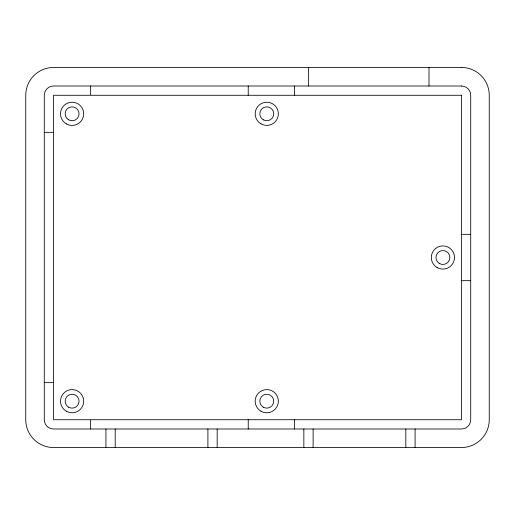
<?xml version="1.0" encoding="UTF-8"?>
<svg xmlns="http://www.w3.org/2000/svg" width="515" height="515" viewBox="0 0 515 515"><rect width="100%" height="100%" fill="white"/><g stroke="black" fill="none" stroke-linecap="round" stroke-linejoin="round"><path stroke-width="0.77" d="M44.29 132.355L52.981 132.355M461.176 234.325L470.71 234.325M461.176 280.675L470.71 280.675M44.29 382.645L52.981 382.645M428.995 67.465L428.995 86.005M415.09 428.995L415.09 447.535M405.82 428.995L405.82 447.535M313.12 428.995L313.12 447.535M308.485 67.465L308.485 86.005M303.85 428.995L303.85 447.535M294.58 86.005L294.58 95.539M294.58 419.461L294.58 428.995M248.23 86.005L248.23 95.539M248.23 419.461L248.23 428.995M217.176 428.995L217.176 447.535M207.905 428.995L207.905 447.535M115.206 428.995L115.206 447.535M105.936 428.995L105.936 447.535M90.64 86.005L90.64 94.696M90.64 420.304L90.64 428.995M461.44 67.465L53.56 67.465A27.81 27.81 0 0 0 25.75 95.275L25.75 419.725A27.81 27.81 0 0 0 53.56 447.535L461.44 447.535A27.81 27.81 0 0 0 489.25 419.725L489.25 95.275A27.81 27.81 0 0 0 461.44 67.465M461.44 86.005L53.56 86.005A9.27 9.27 0 0 0 44.29 95.275L44.29 419.725A9.27 9.27 0 0 0 53.56 428.995L461.44 428.995A9.27 9.27 0 0 0 470.71 419.725L470.71 95.275A9.27 9.27 0 0 0 461.44 86.005M461.44 95.275L53.56 95.275L53.56 419.725L461.44 419.725L461.44 95.275M439.424 263.519A6.953 6.953 0 0 0 449.853 257.5A6.953 6.953 0 0 0 439.424 251.481A6.953 6.953 0 0 0 439.424 263.519M68.624 407.204A6.953 6.953 0 0 0 79.053 401.185A6.953 6.953 0 0 0 68.624 395.166A6.953 6.953 0 0 0 68.624 407.204M68.45 119.738A6.959 6.959 0 0 0 79.053 114.015A6.959 6.959 0 0 0 68.798 107.693A6.959 6.959 0 0 0 68.45 119.738M263.294 407.204A6.953 6.953 0 0 0 273.723 401.185A6.953 6.953 0 0 0 263.294 395.166A6.953 6.953 0 0 0 263.294 407.204M263.294 119.834A6.953 6.953 0 0 0 273.723 113.815A6.953 6.953 0 0 0 263.294 107.796A6.953 6.953 0 0 0 263.294 119.834M437.106 267.536A11.588 11.588 0 0 0 454.488 257.5A11.588 11.588 0 0 0 437.106 247.464A11.588 11.588 0 0 0 437.106 267.536M260.976 123.851A11.588 11.588 0 0 0 278.358 113.815A11.588 11.588 0 0 0 260.976 103.779A11.588 11.588 0 0 0 260.976 123.851M66.306 123.851A11.588 11.588 0 0 0 83.688 113.815A11.588 11.588 0 0 0 66.306 103.779A11.588 11.588 0 0 0 66.306 123.851M66.306 411.221A11.588 11.588 0 0 0 83.688 401.185A11.588 11.588 0 0 0 66.306 391.149A11.588 11.588 0 0 0 66.306 411.221M260.976 411.221A11.588 11.588 0 0 0 278.358 401.185A11.588 11.588 0 0 0 260.976 391.149A11.588 11.588 0 0 0 260.976 411.221"/></g></svg>
